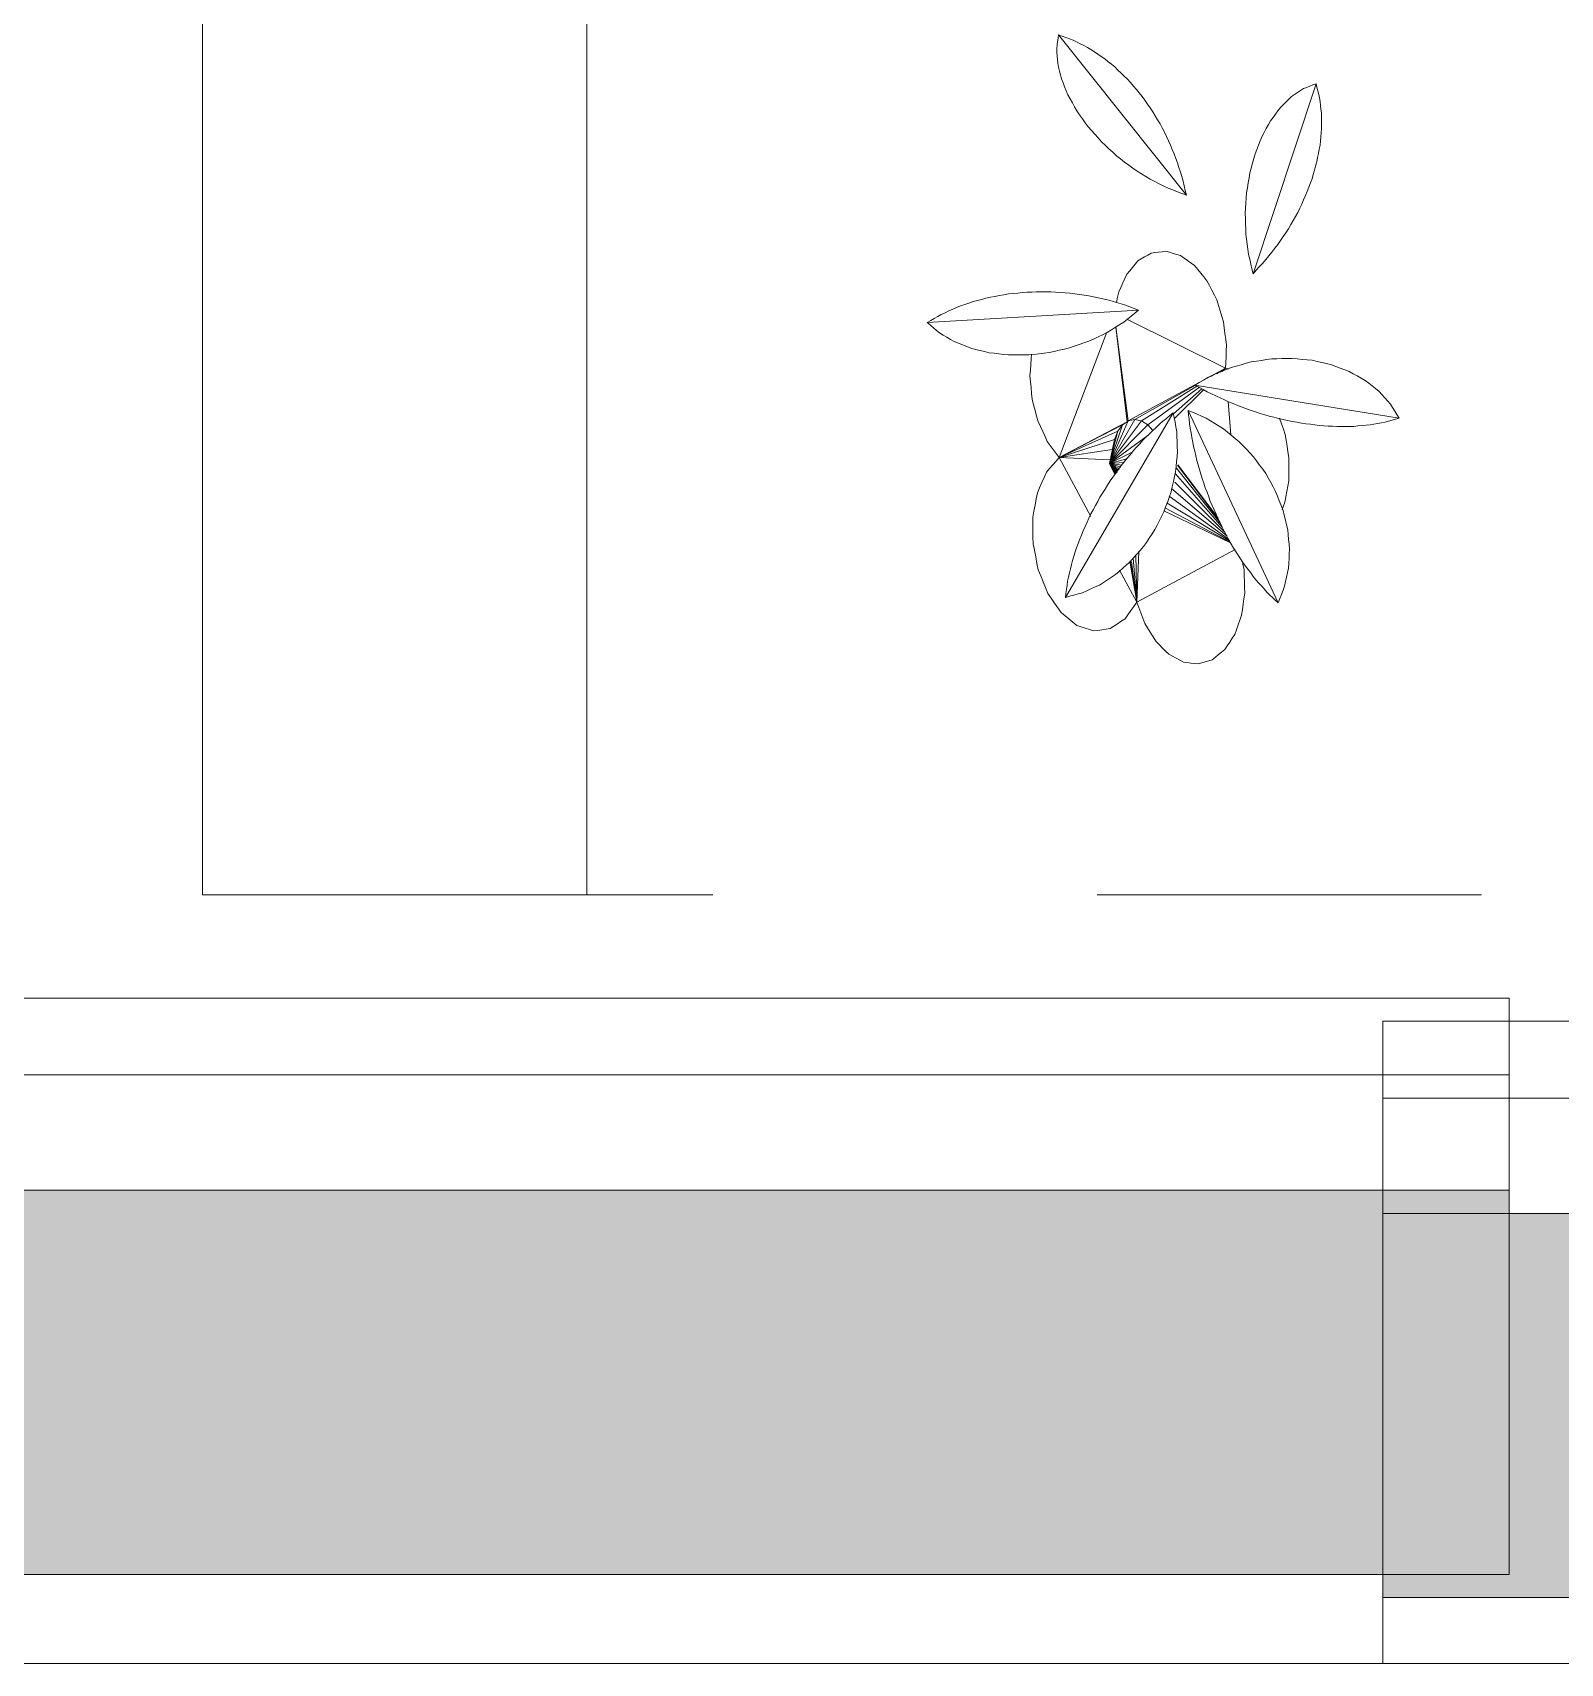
# Model space of a CAD drawing. Header units: metres. Extents: x 13.9 to 26.7, y -0.2 to 3.2.
# Drawn here: x 21.0171 to 21.4146, y -0.2 to 0.2244 of the extents above; entities that cross this region are included whole.
import ezdxf

# ---------------------------------------------------------------- set-up
doc = ezdxf.new("R2010")
doc.units = ezdxf.units.M
doc.linetypes.add('_Pontos', pattern=[0.002, 0, -0.002])
for name, color, linetype, lineweight in [('Arestas comuns', 50, 'Continuous', 9), ('Importações nas famílias', 10, 'Continuous', 5), ('Níveis', 50, 'Continuous', 9), ('Padrão de corte', 7, 'Continuous', 20), ('Pisos', 7, 'Continuous', 5), ('Quadro estrutural', 7, 'Continuous', 5), ('Vegetação', 7, 'Continuous', 5)]:
    doc.layers.add(name, color=color, linetype=linetype, lineweight=lineweight)

# ---------------------------------------------------------------- blocks, each defined once
blk = doc.blocks.new('Planta_pergolado_12200 - plantas pergolado_skp_Component_12-V97-Corte 1')
at = {"layer": 'Importações nas famílias'}
blk.add_line((16.61178, 0.38413), (16.62818, 0.33468), dxfattribs=at)
at = {"layer": 'Importações nas famílias', "flags": 128}
for points in [[(16.61178, 0.38413), (16.61155, 0.38321), (16.61132, 0.38229), (16.6111, 0.38137), (16.61087, 0.38045)], [(16.61505, 0.38285), (16.61423, 0.38317), (16.61342, 0.38349), (16.6126, 0.38381), (16.61178, 0.38413)], [(16.61817, 0.38078), (16.61739, 0.3813), (16.61661, 0.38182), (16.61583, 0.38233), (16.61505, 0.38285)], [(16.61087, 0.38045), (16.61075, 0.37947), (16.61063, 0.37849), (16.61051, 0.37751), (16.61039, 0.37653)], [(16.62105, 0.37798), (16.62033, 0.37868), (16.61961, 0.37938), (16.61889, 0.38008), (16.61817, 0.38078)], [(16.62363, 0.37451), (16.62299, 0.37538), (16.62234, 0.37624), (16.6217, 0.37711), (16.62105, 0.37798)], [(16.61039, 0.37653), (16.61038, 0.3755), (16.61038, 0.37447), (16.61037, 0.37344), (16.61036, 0.37242)], [(16.62585, 0.37045), (16.6253, 0.37146), (16.62474, 0.37248), (16.62419, 0.37349), (16.62363, 0.37451)], [(16.61036, 0.37242), (16.61046, 0.37135), (16.61056, 0.37029), (16.61066, 0.36922), (16.61075, 0.36816)], [(16.62765, 0.36589), (16.6272, 0.36703), (16.62675, 0.36817), (16.6263, 0.36931), (16.62585, 0.37045)], [(16.61075, 0.36816), (16.61096, 0.36707), (16.61117, 0.36599), (16.61138, 0.3649), (16.61159, 0.36381)], [(16.629, 0.36095), (16.62866, 0.36219), (16.62833, 0.36342), (16.62799, 0.36466), (16.62765, 0.36589)], [(16.61159, 0.36381), (16.6119, 0.36271), (16.61221, 0.36161), (16.61253, 0.36051), (16.61284, 0.35941)], [(16.62986, 0.35574), (16.62964, 0.35705), (16.62943, 0.35835), (16.62921, 0.35965), (16.629, 0.36095)], [(16.61284, 0.35941), (16.61326, 0.35831), (16.61367, 0.35721), (16.61409, 0.35611), (16.61451, 0.35501)], [(16.61451, 0.35501), (16.61502, 0.35392), (16.61553, 0.35283), (16.61605, 0.35174), (16.61656, 0.35066)], [(16.63021, 0.35039), (16.63012, 0.35173), (16.63003, 0.35307), (16.62995, 0.35441), (16.62986, 0.35574)], [(16.61656, 0.35066), (16.61717, 0.34959), (16.61777, 0.34853), (16.61838, 0.34746), (16.61899, 0.3464)], [(16.63004, 0.34501), (16.63008, 0.34635), (16.63012, 0.3477), (16.63017, 0.34904), (16.63021, 0.35039)], [(16.61899, 0.3464), (16.61968, 0.34537), (16.62037, 0.34435), (16.62106, 0.34332), (16.62175, 0.34229)], [(16.62936, 0.33973), (16.62953, 0.34105), (16.6297, 0.34237), (16.62987, 0.34369), (16.63004, 0.34501)], [(16.62175, 0.34229), (16.62252, 0.34131), (16.62329, 0.34033), (16.62406, 0.33935), (16.62483, 0.33837)], [(16.62818, 0.33468), (16.62848, 0.33595), (16.62877, 0.33721), (16.62906, 0.33847), (16.62936, 0.33973)], [(16.62483, 0.33837), (16.62567, 0.33745), (16.62651, 0.33653), (16.62734, 0.33561), (16.62818, 0.33468)]]:
    blk.add_lwpolyline(points, dxfattribs=at)
blk = doc.blocks.new('Planta_pergolado_12200 - plantas pergolado_skp_Component_12-V98-Corte 1')
at = {"layer": 'Importações nas famílias'}
blk.add_line((16.67882, 0.39686), (16.64552, 0.35514), dxfattribs=at)
at = {"layer": 'Importações nas famílias', "flags": 128}
for points in [[(16.67502, 0.39547), (16.67409, 0.395), (16.67316, 0.39453), (16.67222, 0.39406), (16.67129, 0.3936)], [(16.67882, 0.39686), (16.67787, 0.39651), (16.67692, 0.39617), (16.67597, 0.39582), (16.67502, 0.39547)], [(16.67928, 0.3933), (16.67916, 0.39419), (16.67905, 0.39508), (16.67893, 0.39597), (16.67882, 0.39686)], [(16.66766, 0.39126), (16.66679, 0.39057), (16.66592, 0.38987), (16.66504, 0.38918), (16.66417, 0.38849)], [(16.67129, 0.3936), (16.67038, 0.39301), (16.66948, 0.39243), (16.66857, 0.39184), (16.66766, 0.39126)], [(16.67902, 0.38945), (16.67908, 0.39041), (16.67915, 0.39138), (16.67921, 0.39234), (16.67928, 0.3933)], [(16.66417, 0.38849), (16.66335, 0.38769), (16.66252, 0.3869), (16.66169, 0.3861), (16.66087, 0.38531)], [(16.67804, 0.38539), (16.67828, 0.38641), (16.67853, 0.38742), (16.67877, 0.38844), (16.67902, 0.38945)], [(16.66087, 0.38531), (16.66009, 0.38442), (16.65932, 0.38354), (16.65855, 0.38265), (16.65778, 0.38176)], [(16.67637, 0.38123), (16.67678, 0.38227), (16.6772, 0.38331), (16.67762, 0.38435), (16.67804, 0.38539)], [(16.65494, 0.37788), (16.6543, 0.37684), (16.65366, 0.3758), (16.65302, 0.37476), (16.65239, 0.37372)], [(16.65778, 0.38176), (16.65707, 0.38079), (16.65636, 0.37982), (16.65565, 0.37885), (16.65494, 0.37788)], [(16.67404, 0.37704), (16.67462, 0.37809), (16.6752, 0.37913), (16.67578, 0.38018), (16.67637, 0.38123)], [(16.65239, 0.37372), (16.65182, 0.37262), (16.65126, 0.37152), (16.6507, 0.37041), (16.65014, 0.36931)], [(16.67111, 0.37295), (16.67184, 0.37397), (16.67257, 0.375), (16.6733, 0.37602), (16.67404, 0.37704)], [(16.65014, 0.36931), (16.64967, 0.36816), (16.64919, 0.36701), (16.64872, 0.36586), (16.64824, 0.36471)], [(16.66764, 0.36904), (16.66851, 0.37001), (16.66938, 0.37099), (16.67024, 0.37197), (16.67111, 0.37295)], [(16.65946, 0.36212), (16.66053, 0.36294), (16.6616, 0.36376), (16.66266, 0.36458), (16.66373, 0.3654)], [(16.66373, 0.3654), (16.66471, 0.36631), (16.66569, 0.36722), (16.66667, 0.36813), (16.66764, 0.36904)], [(16.64824, 0.36471), (16.64785, 0.36353), (16.64747, 0.36234), (16.64708, 0.36116), (16.64669, 0.35997)], [(16.65493, 0.35927), (16.65606, 0.35998), (16.65719, 0.36069), (16.65833, 0.3614), (16.65946, 0.36212)], [(16.64669, 0.35997), (16.6464, 0.35876), (16.64611, 0.35756), (16.64581, 0.35635), (16.64552, 0.35514)], [(16.64552, 0.35514), (16.6467, 0.35559), (16.64788, 0.35604), (16.64906, 0.35648), (16.65025, 0.35693)], [(16.65025, 0.35693), (16.65142, 0.35751), (16.65259, 0.3581), (16.65376, 0.35868), (16.65493, 0.35927)]]:
    blk.add_lwpolyline(points, dxfattribs=at)
blk = doc.blocks.new('Planta_pergolado_12200 - plantas pergolado_skp_Component_12-V99-Corte 1')
at = {"layer": 'Importações nas famílias'}
blk.add_line((16.59018, 0.2971), (16.64333, 0.30573), dxfattribs=at)
at = {"layer": 'Importações nas famílias', "flags": 128}
for points in [[(16.60779, 0.31101), (16.60664, 0.31057), (16.60548, 0.31013), (16.60432, 0.30969), (16.60316, 0.30925)], [(16.61278, 0.31216), (16.61153, 0.31187), (16.61028, 0.31158), (16.60904, 0.3113), (16.60779, 0.31101)], [(16.618, 0.31267), (16.61669, 0.31254), (16.61539, 0.31241), (16.61408, 0.31229), (16.61278, 0.31216)], [(16.62333, 0.31252), (16.622, 0.31256), (16.62066, 0.31259), (16.61933, 0.31263), (16.618, 0.31267)], [(16.62865, 0.31173), (16.62732, 0.31193), (16.62599, 0.31213), (16.62466, 0.31233), (16.62333, 0.31252)], [(16.63384, 0.31031), (16.63254, 0.31067), (16.63125, 0.31102), (16.62995, 0.31138), (16.62865, 0.31173)], [(16.63877, 0.30829), (16.63754, 0.3088), (16.6363, 0.3093), (16.63507, 0.30981), (16.63384, 0.31031)], [(16.599, 0.30692), (16.5981, 0.30621), (16.59719, 0.30549), (16.59629, 0.30478), (16.59539, 0.30407)], [(16.60316, 0.30925), (16.60212, 0.30867), (16.60108, 0.30808), (16.60004, 0.3075), (16.599, 0.30692)], [(16.64333, 0.30573), (16.64219, 0.30637), (16.64105, 0.30701), (16.63991, 0.30765), (16.63877, 0.30829)], [(16.63903, 0.30341), (16.6401, 0.30399), (16.64118, 0.30457), (16.64225, 0.30515), (16.64333, 0.30573)], [(16.59539, 0.30407), (16.59465, 0.30325), (16.59391, 0.30242), (16.59317, 0.3016), (16.59243, 0.30077)], [(16.62989, 0.29951), (16.63105, 0.29997), (16.63221, 0.30042), (16.63337, 0.30088), (16.63453, 0.30133)], [(16.63453, 0.30133), (16.63565, 0.30185), (16.63678, 0.30237), (16.6379, 0.30289), (16.63903, 0.30341)], [(16.59243, 0.30077), (16.59187, 0.29986), (16.59131, 0.29894), (16.59074, 0.29802), (16.59018, 0.2971)], [(16.59018, 0.2971), (16.59109, 0.29684), (16.59199, 0.29659), (16.5929, 0.29633), (16.59381, 0.29607)], [(16.62038, 0.29673), (16.62157, 0.29704), (16.62277, 0.29735), (16.62396, 0.29766), (16.62515, 0.29797)], [(16.62515, 0.29797), (16.62634, 0.29836), (16.62752, 0.29874), (16.62871, 0.29913), (16.62989, 0.29951)], [(16.59381, 0.29607), (16.59479, 0.29589), (16.59577, 0.29571), (16.59675, 0.29554), (16.59774, 0.29536)], [(16.59774, 0.29536), (16.59878, 0.29526), (16.59983, 0.29517), (16.60088, 0.29507), (16.60193, 0.29497)], [(16.60193, 0.29497), (16.60303, 0.29496), (16.60413, 0.29495), (16.60524, 0.29493), (16.60634, 0.29492)], [(16.60634, 0.29492), (16.60749, 0.29499), (16.60863, 0.29506), (16.60978, 0.29513), (16.61092, 0.2952)], [(16.61092, 0.2952), (16.61209, 0.29535), (16.61327, 0.2955), (16.61444, 0.29565), (16.61562, 0.2958)], [(16.61562, 0.2958), (16.61681, 0.29604), (16.618, 0.29627), (16.61919, 0.2965), (16.62038, 0.29673)]]:
    blk.add_lwpolyline(points, dxfattribs=at)
blk = doc.blocks.new('Planta_pergolado_12200 - plantas pergolado_skp_Component_12-V100-Corte 1')
at = {"layer": 'Importações nas famílias'}
blk.add_line((16.67702, 0.25046), (16.64893, 0.29851), dxfattribs=at)
at = {"layer": 'Importações nas famílias', "flags": 128}
for points in [[(16.64893, 0.29851), (16.64871, 0.29727), (16.64849, 0.29604), (16.64826, 0.29481), (16.64804, 0.29358)], [(16.65253, 0.29554), (16.65163, 0.29628), (16.65073, 0.29702), (16.64983, 0.29776), (16.64893, 0.29851)], [(16.64804, 0.29358), (16.64799, 0.29229), (16.64794, 0.291), (16.64789, 0.28972), (16.64784, 0.28843)], [(16.65601, 0.29224), (16.65514, 0.29306), (16.65427, 0.29389), (16.6534, 0.29471), (16.65253, 0.29554)], [(16.65933, 0.28865), (16.6585, 0.28955), (16.65767, 0.29044), (16.65684, 0.29134), (16.65601, 0.29224)], [(16.66246, 0.28481), (16.66168, 0.28577), (16.6609, 0.28673), (16.66011, 0.28769), (16.65933, 0.28865)], [(16.64784, 0.28843), (16.64796, 0.28712), (16.64808, 0.28581), (16.6482, 0.2845), (16.64832, 0.28318)], [(16.66536, 0.28076), (16.66464, 0.28177), (16.66391, 0.28278), (16.66319, 0.28379), (16.66246, 0.28481)], [(16.64832, 0.28318), (16.64862, 0.28188), (16.64891, 0.28058), (16.6492, 0.27927), (16.64949, 0.27797)], [(16.66801, 0.27654), (16.66735, 0.27759), (16.66669, 0.27865), (16.66603, 0.2797), (16.66536, 0.28076)], [(16.64949, 0.27797), (16.64994, 0.2767), (16.65039, 0.27543), (16.65085, 0.27416), (16.6513, 0.2729)], [(16.67036, 0.2722), (16.66978, 0.27329), (16.66919, 0.27437), (16.6686, 0.27546), (16.66801, 0.27654)], [(16.6513, 0.2729), (16.65191, 0.2717), (16.65251, 0.2705), (16.65312, 0.2693), (16.65372, 0.2681)], [(16.6724, 0.2678), (16.67189, 0.2689), (16.67138, 0.27), (16.67087, 0.2711), (16.67036, 0.2722)], [(16.65372, 0.2681), (16.65446, 0.26699), (16.65521, 0.26589), (16.65595, 0.26478), (16.65669, 0.26368)], [(16.67411, 0.26337), (16.67368, 0.26448), (16.67326, 0.26559), (16.67283, 0.26669), (16.6724, 0.2678)], [(16.65669, 0.26368), (16.65756, 0.26269), (16.65842, 0.26171), (16.65928, 0.26072), (16.66015, 0.25974)], [(16.67545, 0.25898), (16.67512, 0.26008), (16.67478, 0.26118), (16.67444, 0.26228), (16.67411, 0.26337)], [(16.66015, 0.25974), (16.66111, 0.2589), (16.66207, 0.25806), (16.66303, 0.25722), (16.664, 0.25638)], [(16.67643, 0.25466), (16.67618, 0.25574), (16.67594, 0.25682), (16.6757, 0.2579), (16.67545, 0.25898)], [(16.664, 0.25638), (16.66504, 0.2557), (16.66608, 0.25502), (16.66712, 0.25435), (16.66816, 0.25367)], [(16.67702, 0.25046), (16.67687, 0.25151), (16.67672, 0.25256), (16.67657, 0.25361), (16.67643, 0.25466)], [(16.66816, 0.25367), (16.66925, 0.25318), (16.67035, 0.25268), (16.67144, 0.25218), (16.67253, 0.25169)], [(16.67253, 0.25169), (16.67366, 0.25138), (16.67478, 0.25107), (16.6759, 0.25077), (16.67702, 0.25046)]]:
    blk.add_lwpolyline(points, dxfattribs=at)
blk = doc.blocks.new('Planta_pergolado_12200 - plantas pergolado_skp_Component_12-V101-Corte 1')
at = {"layer": 'Importações nas famílias'}
blk.add_line((16.62168, 0.24907), (16.6451, 0.29914), dxfattribs=at)
at = {"layer": 'Importações nas famílias', "flags": 128}
for points in [[(16.64039, 0.29708), (16.63927, 0.29639), (16.63815, 0.2957), (16.63703, 0.29501), (16.63591, 0.29433)], [(16.6451, 0.29914), (16.64392, 0.29863), (16.64275, 0.29811), (16.64157, 0.29759), (16.64039, 0.29708)], [(16.64453, 0.29447), (16.64468, 0.29564), (16.64482, 0.29681), (16.64496, 0.29798), (16.6451, 0.29914)], [(16.63591, 0.29433), (16.63487, 0.29349), (16.63384, 0.29265), (16.6328, 0.2918), (16.63176, 0.29096)], [(16.64366, 0.28971), (16.64388, 0.2909), (16.64409, 0.29209), (16.64431, 0.29328), (16.64453, 0.29447)], [(16.63176, 0.29096), (16.63084, 0.28999), (16.62991, 0.28901), (16.62899, 0.28804), (16.62806, 0.28706)], [(16.64248, 0.28493), (16.64278, 0.28612), (16.64307, 0.28732), (16.64336, 0.28852), (16.64366, 0.28971)], [(16.62806, 0.28706), (16.62727, 0.28598), (16.62647, 0.28489), (16.62568, 0.2838), (16.62488, 0.28272)], [(16.64103, 0.28017), (16.64139, 0.28136), (16.64175, 0.28255), (16.64212, 0.28374), (16.64248, 0.28493)], [(16.62488, 0.28272), (16.62424, 0.28154), (16.6236, 0.28037), (16.62295, 0.2792), (16.62231, 0.27803)], [(16.6393, 0.27549), (16.63973, 0.27666), (16.64016, 0.27783), (16.6406, 0.279), (16.64103, 0.28017)], [(16.62231, 0.27803), (16.62183, 0.2768), (16.62135, 0.27557), (16.62087, 0.27434), (16.62039, 0.2731)], [(16.62039, 0.2731), (16.62008, 0.27184), (16.61978, 0.27058), (16.61948, 0.26932), (16.61917, 0.26806)], [(16.63733, 0.27095), (16.63782, 0.27208), (16.63832, 0.27322), (16.63881, 0.27436), (16.6393, 0.27549)], [(16.61917, 0.26806), (16.61905, 0.2668), (16.61893, 0.26554), (16.61881, 0.26428), (16.61869, 0.26302)], [(16.63513, 0.26658), (16.63568, 0.26767), (16.63623, 0.26876), (16.63678, 0.26985), (16.63733, 0.27095)], [(16.63273, 0.26245), (16.63333, 0.26348), (16.63393, 0.26451), (16.63453, 0.26555), (16.63513, 0.26658)], [(16.61869, 0.26302), (16.61876, 0.26179), (16.61882, 0.26056), (16.61889, 0.25933), (16.61896, 0.2581)], [(16.63016, 0.25859), (16.6308, 0.25955), (16.63145, 0.26052), (16.63209, 0.26148), (16.63273, 0.26245)], [(16.61896, 0.2581), (16.61921, 0.25693), (16.61946, 0.25576), (16.61971, 0.25459), (16.61996, 0.25342)], [(16.6246, 0.25186), (16.62531, 0.25266), (16.62602, 0.25345), (16.62673, 0.25425), (16.62744, 0.25505)], [(16.62744, 0.25505), (16.62812, 0.25593), (16.6288, 0.25682), (16.62948, 0.2577), (16.63016, 0.25859)], [(16.61996, 0.25342), (16.62039, 0.25233), (16.62082, 0.25125), (16.62125, 0.25016), (16.62168, 0.24907)], [(16.62168, 0.24907), (16.62241, 0.24977), (16.62314, 0.25047), (16.62387, 0.25117), (16.6246, 0.25186)]]:
    blk.add_lwpolyline(points, dxfattribs=at)
blk = doc.blocks.new('Planta_pergolado_12200 - plantas pergolado_skp_Component_12-V102-Corte 1')
at = {"layer": 'Importações nas famílias'}
blk.add_line((16.71296, 0.32198), (16.65795, 0.32525), dxfattribs=at)
at = {"layer": 'Importações nas famílias', "flags": 128}
for points in [[(16.66251, 0.32688), (16.66137, 0.32647), (16.66023, 0.32606), (16.65909, 0.32565), (16.65795, 0.32525)], [(16.66724, 0.32818), (16.66606, 0.32786), (16.66487, 0.32753), (16.66369, 0.3272), (16.66251, 0.32688)], [(16.67211, 0.32914), (16.6709, 0.3289), (16.66968, 0.32866), (16.66846, 0.32842), (16.66724, 0.32818)], [(16.67706, 0.32975), (16.67583, 0.3296), (16.67459, 0.32945), (16.67335, 0.3293), (16.67211, 0.32914)], [(16.68203, 0.33001), (16.68079, 0.32994), (16.67955, 0.32988), (16.67831, 0.32982), (16.67706, 0.32975)], [(16.68697, 0.3299), (16.68574, 0.32992), (16.6845, 0.32995), (16.68327, 0.32998), (16.68203, 0.33001)], [(16.69183, 0.32942), (16.69061, 0.32954), (16.6894, 0.32966), (16.68819, 0.32978), (16.68697, 0.3299)], [(16.69654, 0.3286), (16.69536, 0.3288), (16.69418, 0.32901), (16.693, 0.32922), (16.69183, 0.32942)], [(16.70105, 0.32743), (16.69992, 0.32772), (16.69879, 0.32801), (16.69767, 0.3283), (16.69654, 0.3286)], [(16.70533, 0.32592), (16.70426, 0.3263), (16.70319, 0.32667), (16.70212, 0.32705), (16.70105, 0.32743)], [(16.65795, 0.32525), (16.65891, 0.32446), (16.65987, 0.32368), (16.66083, 0.3229), (16.66179, 0.32212)], [(16.70931, 0.3241), (16.70831, 0.32455), (16.70732, 0.32501), (16.70632, 0.32546), (16.70533, 0.32592)], [(16.71296, 0.32198), (16.71204, 0.32251), (16.71113, 0.32304), (16.71022, 0.32357), (16.70931, 0.3241)], [(16.66179, 0.32212), (16.66287, 0.32144), (16.66396, 0.32075), (16.66505, 0.32007), (16.66614, 0.31939)], [(16.66614, 0.31939), (16.66733, 0.31882), (16.66852, 0.31826), (16.66971, 0.31769), (16.6709, 0.31712)], [(16.70593, 0.31703), (16.70688, 0.31759), (16.70784, 0.31815), (16.70879, 0.31871), (16.70975, 0.31927)], [(16.70975, 0.31927), (16.71055, 0.31995), (16.71135, 0.32063), (16.71215, 0.3213), (16.71296, 0.32198)], [(16.6709, 0.31712), (16.67217, 0.31668), (16.67344, 0.31625), (16.6747, 0.31581), (16.67597, 0.31537)], [(16.67597, 0.31537), (16.67728, 0.31507), (16.6786, 0.31477), (16.67991, 0.31447), (16.68122, 0.31417)], [(16.68122, 0.31417), (16.68255, 0.31402), (16.68388, 0.31387), (16.6852, 0.31371), (16.68653, 0.31356)], [(16.69178, 0.31355), (16.69304, 0.31369), (16.69431, 0.31384), (16.69557, 0.31398), (16.69684, 0.31413)], [(16.69684, 0.31413), (16.69803, 0.31442), (16.69922, 0.31472), (16.70041, 0.31501), (16.70159, 0.3153)], [(16.70159, 0.3153), (16.70268, 0.31573), (16.70376, 0.31616), (16.70485, 0.3166), (16.70593, 0.31703)], [(16.68653, 0.31356), (16.68784, 0.31356), (16.68916, 0.31355), (16.69047, 0.31355), (16.69178, 0.31355)]]:
    blk.add_lwpolyline(points, dxfattribs=at)
blk = doc.blocks.new('Planta_pergolado_12200 - plantas pergolado_skp_Component_17-V2650-Corte 1')
at = {"layer": 'Importações nas famílias'}
for p, q in [((21.30177, 0.14977), (21.32746, 0.13703)), ((21.28419, 0.11376), (21.29658, 0.14643)), ((21.2989, 0.14772), (21.30185, 0.12311)), ((21.30216, 0.12332), (21.29894, 0.14775)), ((21.32746, 0.13703), (21.32175, 0.13394)), ((21.32746, 0.13703), (21.32366, 0.13488)), ((21.3251, 0.13555), (21.32746, 0.13703)), ((21.32609, 0.13603), (21.32746, 0.13703)), ((21.3265, 0.13618), (21.32746, 0.13703)), ((21.3267, 0.13628), (21.32746, 0.13703)), ((21.32834, 0.13685), (21.32746, 0.13703)), ((21.31948, 0.1327), (21.30216, 0.12332)), ((21.31966, 0.13262), (21.30384, 0.12368)), ((21.30558, 0.12332), (21.32001, 0.13236)), ((21.30725, 0.12227), (21.32065, 0.13205)), ((21.31392, 0.12514), (21.32133, 0.13165)), ((21.31415, 0.1239), (21.32182, 0.13146)), ((21.32883, 0.11967), (21.32814, 0.12839)), ((21.30185, 0.12311), (21.28419, 0.11376)), ((21.29723, 0.11222), (21.30384, 0.12368)), ((21.29723, 0.11222), (21.30216, 0.12332)), ((21.29723, 0.11222), (21.30558, 0.12332)), ((21.30185, 0.12311), (21.30064, 0.12227)), ((21.30216, 0.12332), (21.30185, 0.12311)), ((21.30384, 0.12368), (21.30216, 0.12332)), ((21.30558, 0.12332), (21.30384, 0.12368)), ((21.30725, 0.12227), (21.30558, 0.12332)), ((21.30064, 0.12227), (21.28419, 0.11376)), ((21.29941, 0.1206), (21.28419, 0.11376)), ((21.29723, 0.11222), (21.30064, 0.12227)), ((21.29723, 0.11222), (21.30725, 0.12227)), ((21.29723, 0.11222), (21.29941, 0.1206)), ((21.29723, 0.11222), (21.30727, 0.11953)), ((21.29941, 0.1206), (21.29853, 0.11843)), ((21.30064, 0.12227), (21.29941, 0.1206)), ((21.30857, 0.12081), (21.30725, 0.12227)), ((21.29853, 0.11843), (21.28419, 0.11376)), ((21.29799, 0.11589), (21.28419, 0.11376)), ((21.29723, 0.11222), (21.29853, 0.11843)), ((21.30302, 0.11505), (21.29723, 0.11222)), ((21.28419, 0.11376), (21.29241, 0.09844)), ((21.29745, 0.11321), (21.28419, 0.11376)), ((21.29723, 0.11222), (21.30176, 0.11345)), ((21.30107, 0.11249), (21.29723, 0.11222)), ((21.29896, 0.10979), (21.29723, 0.11222)), ((21.29723, 0.11222), (21.29965, 0.1105)), ((21.29991, 0.11086), (21.29723, 0.11222)), ((21.29723, 0.11222), (21.30021, 0.11128)), ((21.30058, 0.1118), (21.29723, 0.11222)), ((21.29723, 0.11222), (21.29943, 0.11019)), ((21.29723, 0.11222), (21.29923, 0.10991)), ((21.29723, 0.11222), (21.29881, 0.10958)), ((21.29723, 0.11222), (21.29869, 0.1094)), ((21.29723, 0.11222), (21.29865, 0.10935)), ((21.326, 0.0969), (21.3147, 0.11105)), ((21.32557, 0.09782), (21.31497, 0.11183)), ((21.3255, 0.09797), (21.31508, 0.11185)), ((21.32731, 0.09433), (21.3143, 0.10741)), ((21.32658, 0.09568), (21.31447, 0.10953)), ((21.32853, 0.09206), (21.31223, 0.10194)), ((21.32827, 0.09254), (21.3128, 0.10369)), ((21.32787, 0.09328), (21.31338, 0.10572)), ((21.31136, 0.0999), (21.32878, 0.09161)), ((21.32869, 0.09176), (21.31169, 0.10068)), ((21.32995, 0.08986), (21.30437, 0.07611)), ((21.30493, 0.08933), (21.30437, 0.07611)), ((21.30255, 0.08679), (21.30437, 0.07611)), ((21.30267, 0.08691), (21.30437, 0.07611)), ((21.30437, 0.07611), (21.30302, 0.08664)), ((21.30437, 0.07611), (21.30342, 0.08767)), ((21.30409, 0.08844), (21.30437, 0.07611)), ((21.29991, 0.08444), (21.30437, 0.07611))]:
    blk.add_line(p, q, dxfattribs=at)
at = {"layer": 'Importações nas famílias', "flags": 128}
for points in [[(21.30813, 0.16698), (21.30727, 0.16647), (21.30641, 0.16597), (21.30554, 0.16546), (21.30468, 0.16495)], [(21.31191, 0.16746), (21.31096, 0.16734), (21.31002, 0.16722), (21.30907, 0.1671), (21.30813, 0.16698)], [(21.31575, 0.16635), (21.31479, 0.16663), (21.31383, 0.1669), (21.31287, 0.16718), (21.31191, 0.16746)], [(21.31941, 0.16373), (21.3185, 0.16439), (21.31758, 0.16504), (21.31667, 0.1657), (21.31575, 0.16635)], [(21.3018, 0.16151), (21.30127, 0.16036), (21.30074, 0.1592), (21.30021, 0.15805), (21.29968, 0.15689)], [(21.30468, 0.16495), (21.30396, 0.16409), (21.30324, 0.16323), (21.30252, 0.16237), (21.3018, 0.16151)], [(21.32263, 0.15979), (21.32183, 0.16078), (21.32102, 0.16176), (21.32022, 0.16275), (21.31941, 0.16373)], [(21.32519, 0.15478), (21.32455, 0.15604), (21.32391, 0.15729), (21.32327, 0.15854), (21.32263, 0.15979)], [(21.29968, 0.15689), (21.29937, 0.15552), (21.29907, 0.15415)], [(21.32692, 0.14906), (21.32649, 0.15049), (21.32605, 0.15192), (21.32562, 0.15335), (21.32519, 0.15478)], [(21.32769, 0.143), (21.3275, 0.14452), (21.3273, 0.14603), (21.32711, 0.14754), (21.32692, 0.14906)], [(21.27697, 0.14067), (21.27688, 0.13945), (21.27678, 0.13797), (21.27667, 0.13649), (21.27656, 0.13502)], [(21.32746, 0.13703), (21.32752, 0.13852), (21.32758, 0.14002), (21.32764, 0.14151), (21.32769, 0.143)], [(21.27656, 0.13502), (21.27671, 0.1335), (21.27685, 0.13198), (21.27699, 0.13046), (21.27714, 0.12895)], [(21.27714, 0.12895), (21.27752, 0.12749), (21.27791, 0.12603), (21.2783, 0.12458), (21.27868, 0.12312)], [(21.27868, 0.12312), (21.27928, 0.12183), (21.27989, 0.12053), (21.28049, 0.11924), (21.28109, 0.11794)], [(21.34297, 0.11978), (21.3425, 0.12119), (21.34202, 0.12259), (21.34154, 0.12399)], [(21.34395, 0.11376), (21.3437, 0.11527), (21.34346, 0.11677), (21.34322, 0.11828), (21.34297, 0.11978)], [(21.28109, 0.11794), (21.28186, 0.1169), (21.28264, 0.11585), (21.28342, 0.11481), (21.28419, 0.11376)], [(21.28419, 0.11376), (21.28336, 0.1128), (21.28252, 0.11185), (21.28169, 0.11089), (21.28086, 0.10993)], [(21.34392, 0.10774), (21.34393, 0.10924), (21.34393, 0.11075), (21.34394, 0.11226), (21.34395, 0.11376)], [(21.28086, 0.10993), (21.28027, 0.1086), (21.27967, 0.10727), (21.27908, 0.10593), (21.27849, 0.1046)], [(21.3429, 0.10213), (21.34315, 0.10353), (21.34341, 0.10493), (21.34366, 0.10634), (21.34392, 0.10774)], [(21.27849, 0.1046), (21.27819, 0.103), (21.2779, 0.10141), (21.2776, 0.09981), (21.2773, 0.09822)], [(21.34215, 0.10028), (21.34241, 0.10092), (21.3429, 0.10213)], [(21.2773, 0.09822), (21.27732, 0.0965), (21.27734, 0.09477), (21.27736, 0.09305), (21.27738, 0.09133)], [(21.27738, 0.09133), (21.27772, 0.08963), (21.27806, 0.08793), (21.2784, 0.08623), (21.27874, 0.08453)], [(21.33228, 0.08452), (21.33199, 0.08601), (21.33185, 0.08675)], [(21.27874, 0.08453), (21.27936, 0.08299), (21.27999, 0.08146), (21.28061, 0.07992), (21.28124, 0.07839)], [(21.33246, 0.07846), (21.33242, 0.07998), (21.33237, 0.08149), (21.33233, 0.08301), (21.33228, 0.08452)], [(21.28124, 0.07839), (21.2821, 0.07715), (21.28296, 0.07591), (21.28382, 0.07468), (21.28468, 0.07344)], [(21.33163, 0.07274), (21.33184, 0.07417), (21.33205, 0.0756), (21.33225, 0.07703), (21.33246, 0.07846)], [(21.28468, 0.07344), (21.2857, 0.07261), (21.28672, 0.07177), (21.28774, 0.07094), (21.28876, 0.0701)], [(21.3013, 0.07181), (21.30207, 0.07288), (21.30284, 0.07396), (21.3036, 0.07504), (21.30437, 0.07611)], [(21.30437, 0.07611), (21.30489, 0.07474), (21.30541, 0.07337), (21.30593, 0.072), (21.30645, 0.07063)], [(21.32986, 0.06773), (21.3303, 0.06898), (21.33075, 0.07024), (21.33119, 0.07149), (21.33163, 0.07274)], [(21.28876, 0.0701), (21.28986, 0.06975), (21.29095, 0.06939), (21.29205, 0.06903), (21.29314, 0.06867)], [(21.29314, 0.06867), (21.29422, 0.06881), (21.29529, 0.06896), (21.29637, 0.0691), (21.29744, 0.06925)], [(21.29744, 0.06925), (21.29841, 0.06989), (21.29937, 0.07053), (21.30033, 0.07117), (21.3013, 0.07181)], [(21.30645, 0.07063), (21.30716, 0.06947), (21.30788, 0.06832), (21.30859, 0.06716), (21.3093, 0.06601)], [(21.3093, 0.06601), (21.31015, 0.06515), (21.31101, 0.06429), (21.31187, 0.06343), (21.31272, 0.06257)], [(21.32401, 0.06117), (21.32482, 0.06183), (21.32564, 0.06248), (21.32645, 0.06313), (21.32726, 0.06379)], [(21.32726, 0.06379), (21.32791, 0.06477), (21.32856, 0.06576), (21.32921, 0.06675), (21.32986, 0.06773)], [(21.31272, 0.06257), (21.31366, 0.06206), (21.3146, 0.06156), (21.31555, 0.06105), (21.31649, 0.06054)], [(21.31649, 0.06054), (21.31745, 0.06042), (21.31841, 0.0603), (21.31938, 0.06018), (21.32034, 0.06007)], [(21.32034, 0.06007), (21.32126, 0.06034), (21.32218, 0.06062), (21.32309, 0.0609), (21.32401, 0.06117)]]:
    blk.add_lwpolyline(points, dxfattribs=at)
blk = doc.blocks.new('Planta_pergolado_12200 - plantas pergolado_skp_Component_16-V2651-Corte 1')
at = {"extrusion": (0, 0, -1)}
for name, zscale in [('Planta_pergolado_12200 - plantas pergolado_skp_Component_12-V98-Corte 1', -1), ('Planta_pergolado_12200 - plantas pergolado_skp_Component_12-V97-Corte 1', -1), ('Planta_pergolado_12200 - plantas pergolado_skp_Component_12-V102-Corte 1', -0.9999999999999998), ('Planta_pergolado_12200 - plantas pergolado_skp_Component_12-V99-Corte 1', -1), ('Planta_pergolado_12200 - plantas pergolado_skp_Component_12-V100-Corte 1', -1), ('Planta_pergolado_12200 - plantas pergolado_skp_Component_12-V101-Corte 1', -0.9999999999999997)]:
    blk.add_blockref(name, (-37.9628, -0.17308), dxfattribs=dict(at, zscale=zscale))
blk.add_blockref('Planta_pergolado_12200 - plantas pergolado_skp_Component_17-V2650-Corte 1', (0, 0))
blk = doc.blocks.new('Planta_pergolado_12200 - plantas pergolado_skp_-V2661-Corte 1')
blk.add_blockref('Planta_pergolado_12200 - plantas pergolado_skp_Component_16-V2651-Corte 1', (0, 0))
blk = doc.blocks.new('Planta_pergolado_12200 - plantas pergolado_skp_-V2662-Corte 1')
blk.add_blockref('Planta_pergolado_12200 - plantas pergolado_skp_-V2661-Corte 1', (0, 0))
blk = doc.blocks.new('Planta_pergolado_12200 - plantas pergolado_skp_-V2968-Corte 1')
blk.add_blockref('Planta_pergolado_12200 - plantas pergolado_skp_-V2662-Corte 1', (0, 0))
blk = doc.blocks.new('Planta_pergolado_12200 - Planta_pergolado_12200-3075656-Corte 1')
blk.add_blockref('Planta_pergolado_12200 - plantas pergolado_skp_-V2968-Corte 1', (0, 0))
blk = doc.blocks.new('sloupek - Tram-3097386-Corte 1')
at = {"layer": 'Quadro estrutural', "color": 10}
for p, q in [((21.06124, 0.79279), (21.06124, 0)), ((21.16124, 0.42813), (21.16124, 0)), ((21.16124, 0), (21.06124, 0))]:
    blk.add_line(p, q, dxfattribs=at)

msp = doc.modelspace()

# ---------------------------------------------------------------- hatches: boundary and pattern name
at = {"layer": 'Padrão de corte', "lineweight": 5}
for points in [[(17.81503, -0.17689), (21.40124, -0.17689), (21.40124, -0.07688), (16.26124, -0.07688), (16.26124, -0.17689), (16.49413, -0.17689)], [(22.15124, -0.18291), (22.15124, -0.08291), (21.40124, -0.08291), (21.40124, -0.17689), (21.36839, -0.17689), (21.36839, -0.18291), (21.77772, -0.18291)]]:
    msp.add_hatch(color=29, dxfattribs=at).paths.add_polyline_path(points)

# ---------------------------------------------------------------- linework, layer by layer
at = {"layer": 'Arestas comuns'}
for p, q in [((21.40124, -0.04687), (16.26124, -0.04687)), ((22.15124, -0.05291), (21.36839, -0.05291)), ((21.40124, -0.07688), (16.26124, -0.07688)), ((22.15124, -0.08291), (21.36839, -0.08291))]:
    msp.add_line(p, q, dxfattribs=at)
at = {"layer": 'Níveis', "color": 9, "linetype": '_Pontos'}
msp.add_line((13.89406, 0), (26.66164, 0), dxfattribs=at)
at = {"layer": 'Pisos', "lineweight": 20}
for p, q in [((21.40124, -0.02687), (16.26124, -0.02687)), ((21.40124, -0.17689), (21.40124, -0.02687)), ((21.42774, -0.0329), (21.36839, -0.0329)), ((21.36839, -0.0329), (21.36839, -0.18291)), ((16.26124, -0.17689), (21.40124, -0.17689)), ((21.36839, -0.18291), (22.15124, -0.18291))]:
    msp.add_line(p, q, dxfattribs=at)
at = {"layer": 'Pisos', "color": 10}
for p, q in [((21.36839, -0.18291), (21.36839, -0.20001)), ((16.26124, -0.20002), (21.40124, -0.20002)), ((21.40124, -0.20001), (22.15124, -0.20001))]:
    msp.add_line(p, q, dxfattribs=at)

# ---------------------------------------------------------------- block references
at = {"layer": 'Quadro estrutural', "color": 10}
msp.add_blockref('sloupek - Tram-3097386-Corte 1', (0, 0), dxfattribs=at)
at = {"layer": 'Vegetação', "color": 10}
msp.add_blockref('Planta_pergolado_12200 - Planta_pergolado_12200-3075656-Corte 1', (0, 0), dxfattribs=at)

doc.saveas('drawing.dxf')
